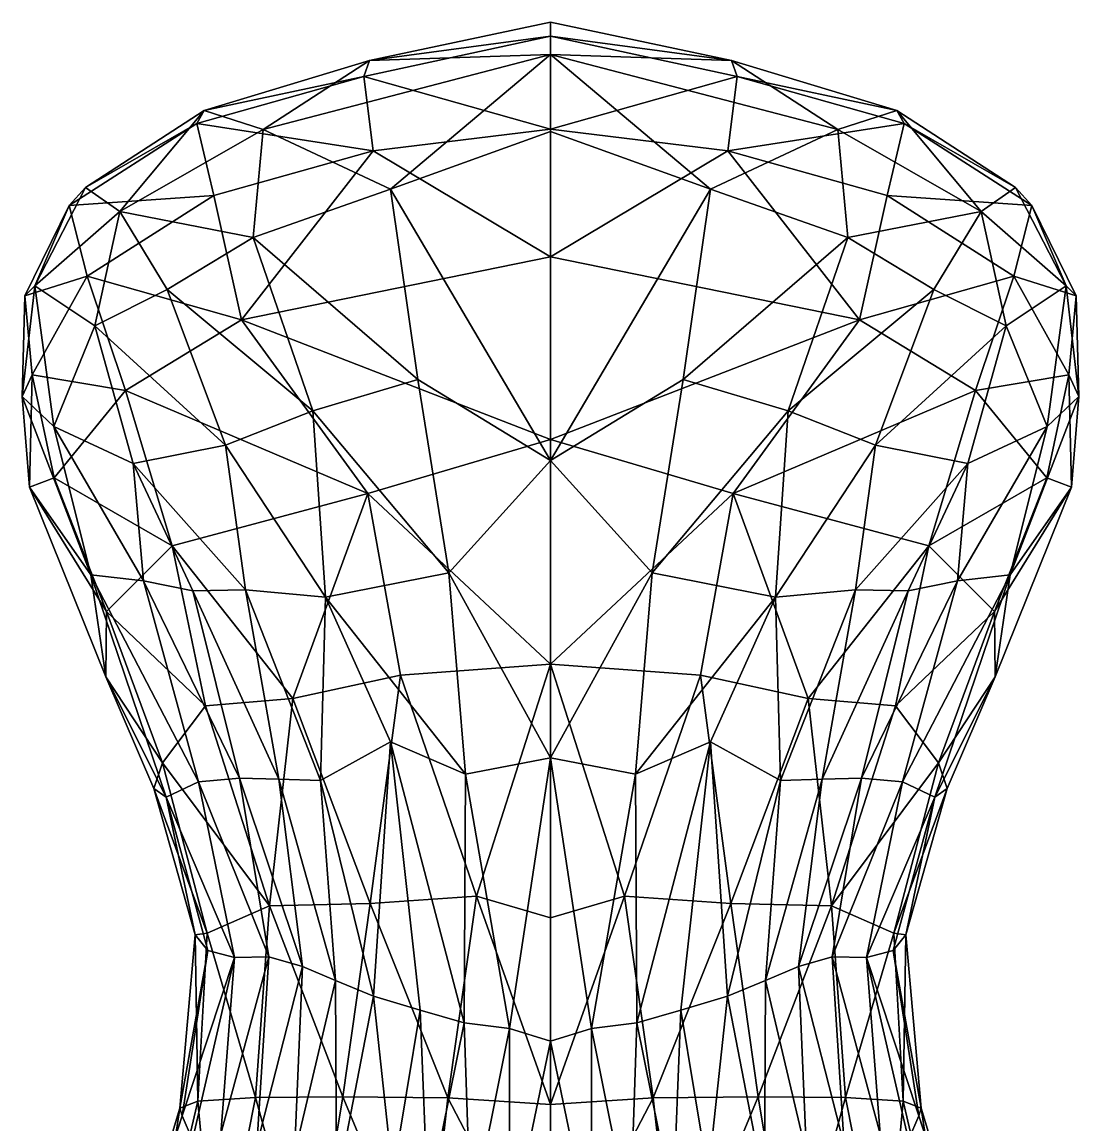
# Model space of a CAD drawing. Extents: x -0.4 to 0.4, y -0.75 to 1.84.
# Drawn here: x -0.239 to 0.239, y 1.341 to 1.841 of the extents above; entities that cross this region are included whole.
import ezdxf

# ---------------------------------------------------------------- set-up
doc = ezdxf.new("R2010")
doc.units = 0
doc.layers.add('MANATEE$$LWO', color=1, linetype='CONTINUOUS')

msp = doc.modelspace()

# ---------------------------------------------------------------- linework, layer by layer
at = {"layer": 'MANATEE$$LWO'}
for points in [[(0, 1.84062, -0.05217), (-0.08205, 1.82326, -0.05278), (0, 1.82592, -0.0281)], [(-0.08205, 1.82326, -0.05278), (0, 1.84062, -0.05217), (0, 1.83415, -0.0754)], [(0.08205, 1.82326, -0.05278), (0, 1.84062, -0.05217), (0, 1.82592, -0.0281)], [(0, 1.84062, -0.05217), (0.08205, 1.82326, -0.05278), (0, 1.83415, -0.0754)], [(0, 1.83415, -0.0754), (-0.08467, 1.81588, -0.07512), (-0.08205, 1.82326, -0.05278)], [(0, 1.79209, -0.08934), (-0.08467, 1.81588, -0.07512), (0, 1.83415, -0.0754)], [(0.08467, 1.81588, -0.07512), (0, 1.83415, -0.0754), (0.08205, 1.82326, -0.05278)], [(0.08467, 1.81588, -0.07512), (0, 1.79209, -0.08934), (0, 1.83415, -0.0754)], [(-0.07246, 1.76481, -0.00693), (0, 1.82592, -0.0281), (-0.13026, 1.79184, -0.03078)], [(-0.13026, 1.79184, -0.03078), (0, 1.82592, -0.0281), (-0.08205, 1.82326, -0.05278)], [(0, 1.79096, -0.00863), (0, 1.82592, -0.0281), (-0.07246, 1.76481, -0.00693)], [(0, 1.82592, -0.0281), (0.07246, 1.76481, -0.00693), (0.13026, 1.79184, -0.03078)], [(0, 1.82592, -0.0281), (0, 1.79096, -0.00863), (0.07246, 1.76481, -0.00693)], [(0, 1.82592, -0.0281), (0.13026, 1.79184, -0.03078), (0.08205, 1.82326, -0.05278)], [(-0.08205, 1.82326, -0.05278), (-0.15694, 1.80056, -0.0532), (-0.13026, 1.79184, -0.03078)], [(-0.15694, 1.80056, -0.0532), (-0.08205, 1.82326, -0.05278), (-0.08467, 1.81588, -0.07512)], [(0.15694, 1.80056, -0.0532), (0.08205, 1.82326, -0.05278), (0.13026, 1.79184, -0.03078)], [(0.08205, 1.82326, -0.05278), (0.15694, 1.80056, -0.0532), (0.08467, 1.81588, -0.07512)], [(-0.15694, 1.80056, -0.0532), (-0.08467, 1.81588, -0.07512), (-0.16025, 1.79468, -0.07494)], [(-0.16025, 1.79468, -0.07494), (-0.08467, 1.81588, -0.07512), (-0.08039, 1.7822, -0.08747)], [(0, 1.79209, -0.08934), (-0.08039, 1.7822, -0.08747), (-0.08467, 1.81588, -0.07512)], [(0.08039, 1.7822, -0.08747), (0, 1.79209, -0.08934), (0.08467, 1.81588, -0.07512)], [(0.08467, 1.81588, -0.07512), (0.16025, 1.79468, -0.07494), (0.08039, 1.7822, -0.08747)], [(0.08467, 1.81588, -0.07512), (0.15694, 1.80056, -0.0532), (0.16025, 1.79468, -0.07494)], [(-0.15694, 1.80056, -0.0532), (-0.21076, 1.76556, -0.05073), (-0.19519, 1.75472, -0.03118)], [(-0.21076, 1.76556, -0.05073), (-0.15694, 1.80056, -0.0532), (-0.16025, 1.79468, -0.07494)], [(-0.15694, 1.80056, -0.0532), (-0.19519, 1.75472, -0.03118), (-0.13026, 1.79184, -0.03078)], [(0.19519, 1.75472, -0.03118), (0.15694, 1.80056, -0.0532), (0.13026, 1.79184, -0.03078)], [(0.21076, 1.76556, -0.05073), (0.15694, 1.80056, -0.0532), (0.19519, 1.75472, -0.03118)], [(0.15694, 1.80056, -0.0532), (0.21076, 1.76556, -0.05073), (0.16025, 1.79468, -0.07494)], [(-0.16025, 1.79468, -0.07494), (-0.21819, 1.75738, -0.0739), (-0.21076, 1.76556, -0.05073)], [(-0.15254, 1.76192, -0.08714), (-0.21819, 1.75738, -0.0739), (-0.16025, 1.79468, -0.07494)], [(-0.1348, 1.74292, -0.0084), (-0.13026, 1.79184, -0.03078), (-0.19519, 1.75472, -0.03118)], [(-0.08039, 1.7822, -0.08747), (-0.15254, 1.76192, -0.08714), (-0.16025, 1.79468, -0.07494)], [(-0.13026, 1.79184, -0.03078), (-0.1348, 1.74292, -0.0084), (-0.07246, 1.76481, -0.00693)], [(-0.08039, 1.7822, -0.08747), (0, 1.79209, -0.08934), (0, 1.73411, -0.08308)], [(0, 1.64175, 0.04507), (0, 1.79096, -0.00863), (-0.07246, 1.76481, -0.00693)], [(0, 1.79209, -0.08934), (0.08039, 1.7822, -0.08747), (0, 1.73411, -0.08308)], [(0, 1.79096, -0.00863), (0, 1.64175, 0.04507), (0.07246, 1.76481, -0.00693)], [(0.1348, 1.74292, -0.0084), (0.13026, 1.79184, -0.03078), (0.07246, 1.76481, -0.00693)], [(0.15254, 1.76192, -0.08714), (0.08039, 1.7822, -0.08747), (0.16025, 1.79468, -0.07494)], [(0.13026, 1.79184, -0.03078), (0.1348, 1.74292, -0.0084), (0.19519, 1.75472, -0.03118)], [(0.21819, 1.75738, -0.0739), (0.15254, 1.76192, -0.08714), (0.16025, 1.79468, -0.07494)], [(0.21819, 1.75738, -0.0739), (0.16025, 1.79468, -0.07494), (0.21076, 1.76556, -0.05073)], [(-0.15254, 1.76192, -0.08714), (-0.08039, 1.7822, -0.08747), (-0.14, 1.70555, -0.08695)], [(0, 1.73411, -0.08308), (-0.14, 1.70555, -0.08695), (-0.08039, 1.7822, -0.08747)], [(0.14, 1.70555, -0.08695), (0, 1.73411, -0.08308), (0.08039, 1.7822, -0.08747)], [(0.08039, 1.7822, -0.08747), (0.15254, 1.76192, -0.08714), (0.14, 1.70555, -0.08695)], [(-0.23375, 1.72105, -0.04011), (-0.19519, 1.75472, -0.03118), (-0.21076, 1.76556, -0.05073)], [(-0.23375, 1.72105, -0.04011), (-0.21076, 1.76556, -0.05073), (-0.21819, 1.75738, -0.0739)], [(0.19519, 1.75472, -0.03118), (0.23375, 1.72105, -0.04011), (0.21076, 1.76556, -0.05073)], [(0.21076, 1.76556, -0.05073), (0.23375, 1.72105, -0.04011), (0.21819, 1.75738, -0.0739)], [(-0.15254, 1.76192, -0.08714), (-0.20993, 1.72546, -0.0827), (-0.21819, 1.75738, -0.0739)], [(-0.20993, 1.72546, -0.0827), (-0.15254, 1.76192, -0.08714), (-0.14, 1.70555, -0.08695)], [(-0.1348, 1.74292, -0.0084), (-0.06016, 1.67857, 0.02566), (-0.07246, 1.76481, -0.00693)], [(-0.07246, 1.76481, -0.00693), (-0.06016, 1.67857, 0.02566), (0, 1.64175, 0.04507)], [(0.06016, 1.67857, 0.02566), (0.07246, 1.76481, -0.00693), (0, 1.64175, 0.04507)], [(0.06016, 1.67857, 0.02566), (0.1348, 1.74292, -0.0084), (0.07246, 1.76481, -0.00693)], [(0.15254, 1.76192, -0.08714), (0.20993, 1.72546, -0.0827), (0.14, 1.70555, -0.08695)], [(0.20993, 1.72546, -0.0827), (0.15254, 1.76192, -0.08714), (0.21819, 1.75738, -0.0739)], [(-0.23375, 1.72105, -0.04011), (-0.21819, 1.75738, -0.0739), (-0.23818, 1.71654, -0.06624)], [(-0.23818, 1.71654, -0.06624), (-0.21819, 1.75738, -0.0739), (-0.20993, 1.72546, -0.0827)], [(0.21819, 1.75738, -0.0739), (0.23818, 1.71654, -0.06624), (0.20993, 1.72546, -0.0827)], [(0.21819, 1.75738, -0.0739), (0.23375, 1.72105, -0.04011), (0.23818, 1.71654, -0.06624)], [(-0.23375, 1.72105, -0.04011), (-0.20654, 1.70293, -0.02018), (-0.19519, 1.75472, -0.03118)], [(-0.1737, 1.71943, -0.01061), (-0.19519, 1.75472, -0.03118), (-0.20654, 1.70293, -0.02018)], [(-0.1348, 1.74292, -0.0084), (-0.19519, 1.75472, -0.03118), (-0.1737, 1.71943, -0.01061)], [(0.19519, 1.75472, -0.03118), (0.1348, 1.74292, -0.0084), (0.1737, 1.71943, -0.01061)], [(0.19519, 1.75472, -0.03118), (0.1737, 1.71943, -0.01061), (0.20654, 1.70293, -0.02018)], [(0.20654, 1.70293, -0.02018), (0.23375, 1.72105, -0.04011), (0.19519, 1.75472, -0.03118)], [(-0.10773, 1.66437, 0.02298), (-0.1348, 1.74292, -0.0084), (-0.1737, 1.71943, -0.01061)], [(-0.1348, 1.74292, -0.0084), (-0.10773, 1.66437, 0.02298), (-0.06016, 1.67857, 0.02566)], [(0.10773, 1.66437, 0.02298), (0.1348, 1.74292, -0.0084), (0.06016, 1.67857, 0.02566)], [(0.1348, 1.74292, -0.0084), (0.10773, 1.66437, 0.02298), (0.1737, 1.71943, -0.01061)], [(0, 1.6514, -0.07201), (-0.14, 1.70555, -0.08695), (0, 1.73411, -0.08308)], [(0.14, 1.70555, -0.08695), (0, 1.6514, -0.07201), (0, 1.73411, -0.08308)], [(-0.20993, 1.72546, -0.0827), (-0.23498, 1.68062, -0.06729), (-0.23818, 1.71654, -0.06624)], [(-0.23498, 1.68062, -0.06729), (-0.20993, 1.72546, -0.0827), (-0.19259, 1.67356, -0.08288)], [(-0.14, 1.70555, -0.08695), (-0.19259, 1.67356, -0.08288), (-0.20993, 1.72546, -0.0827)], [(0.19259, 1.67356, -0.08288), (0.14, 1.70555, -0.08695), (0.20993, 1.72546, -0.0827)], [(0.20993, 1.72546, -0.0827), (0.23498, 1.68062, -0.06729), (0.19259, 1.67356, -0.08288)], [(0.23498, 1.68062, -0.06729), (0.20993, 1.72546, -0.0827), (0.23818, 1.71654, -0.06624)], [(-0.23375, 1.72105, -0.04011), (-0.23818, 1.71654, -0.06624), (-0.23949, 1.67091, -0.04139)], [(-0.23375, 1.72105, -0.04011), (-0.23949, 1.67091, -0.04139), (-0.22509, 1.65722, -0.02037)], [(-0.20654, 1.70293, -0.02018), (-0.23375, 1.72105, -0.04011), (-0.22509, 1.65722, -0.02037)], [(0.23375, 1.72105, -0.04011), (0.20654, 1.70293, -0.02018), (0.22509, 1.65722, -0.02037)], [(0.23949, 1.67091, -0.04139), (0.23375, 1.72105, -0.04011), (0.22509, 1.65722, -0.02037)], [(0.23818, 1.71654, -0.06624), (0.23375, 1.72105, -0.04011), (0.23949, 1.67091, -0.04139)], [(-0.23498, 1.68062, -0.06729), (-0.23949, 1.67091, -0.04139), (-0.23818, 1.71654, -0.06624)], [(-0.20654, 1.70293, -0.02018), (-0.14734, 1.64871, 0.019), (-0.1737, 1.71943, -0.01061)], [(-0.1737, 1.71943, -0.01061), (-0.14734, 1.64871, 0.019), (-0.10773, 1.66437, 0.02298)], [(0.14734, 1.64871, 0.019), (0.1737, 1.71943, -0.01061), (0.10773, 1.66437, 0.02298)], [(0.14734, 1.64871, 0.019), (0.20654, 1.70293, -0.02018), (0.1737, 1.71943, -0.01061)], [(0.23949, 1.67091, -0.04139), (0.23498, 1.68062, -0.06729), (0.23818, 1.71654, -0.06624)], [(-0.08285, 1.6268, -0.07249), (-0.19259, 1.67356, -0.08288), (-0.14, 1.70555, -0.08695)], [(0, 1.6514, -0.07201), (-0.08285, 1.6268, -0.07249), (-0.14, 1.70555, -0.08695)], [(0.08285, 1.6268, -0.07249), (0, 1.6514, -0.07201), (0.14, 1.70555, -0.08695)], [(0.19259, 1.67356, -0.08288), (0.08285, 1.6268, -0.07249), (0.14, 1.70555, -0.08695)], [(-0.22509, 1.65722, -0.02037), (-0.18913, 1.64053, -0.00002), (-0.20654, 1.70293, -0.02018)], [(-0.20654, 1.70293, -0.02018), (-0.18913, 1.64053, -0.00002), (-0.14734, 1.64871, 0.019)], [(0.18913, 1.64053, -0.00002), (0.20654, 1.70293, -0.02018), (0.14734, 1.64871, 0.019)], [(0.18913, 1.64053, -0.00002), (0.22509, 1.65722, -0.02037), (0.20654, 1.70293, -0.02018)], [(-0.23498, 1.68062, -0.06729), (-0.2361, 1.62977, -0.0463), (-0.23949, 1.67091, -0.04139)], [(-0.2361, 1.62977, -0.0463), (-0.23498, 1.68062, -0.06729), (-0.22496, 1.63399, -0.06764)], [(-0.23498, 1.68062, -0.06729), (-0.19259, 1.67356, -0.08288), (-0.22496, 1.63399, -0.06764)], [(0.19259, 1.67356, -0.08288), (0.23498, 1.68062, -0.06729), (0.22496, 1.63399, -0.06764)], [(0.23498, 1.68062, -0.06729), (0.2361, 1.62977, -0.0463), (0.22496, 1.63399, -0.06764)], [(0.2361, 1.62977, -0.0463), (0.23498, 1.68062, -0.06729), (0.23949, 1.67091, -0.04139)], [(-0.04614, 1.59082, 0.05215), (-0.06016, 1.67857, 0.02566), (-0.10773, 1.66437, 0.02298)], [(0, 1.64175, 0.04507), (-0.06016, 1.67857, 0.02566), (-0.04614, 1.59082, 0.05215)], [(0.06016, 1.67857, 0.02566), (0, 1.64175, 0.04507), (0.04614, 1.59082, 0.05215)], [(0.06016, 1.67857, 0.02566), (0.04614, 1.59082, 0.05215), (0.10773, 1.66437, 0.02298)], [(-0.20833, 1.58992, -0.02086), (-0.23949, 1.67091, -0.04139), (-0.2361, 1.62977, -0.0463)], [(-0.22509, 1.65722, -0.02037), (-0.23949, 1.67091, -0.04139), (-0.20833, 1.58992, -0.02086)], [(-0.22496, 1.63399, -0.06764), (-0.19259, 1.67356, -0.08288), (-0.1715, 1.60307, -0.07261)], [(-0.08285, 1.6268, -0.07249), (-0.1715, 1.60307, -0.07261), (-0.19259, 1.67356, -0.08288)], [(0.1715, 1.60307, -0.07261), (0.08285, 1.6268, -0.07249), (0.19259, 1.67356, -0.08288)], [(0.19259, 1.67356, -0.08288), (0.22496, 1.63399, -0.06764), (0.1715, 1.60307, -0.07261)], [(0.23949, 1.67091, -0.04139), (0.20833, 1.58992, -0.02086), (0.2361, 1.62977, -0.0463)], [(0.23949, 1.67091, -0.04139), (0.22509, 1.65722, -0.02037), (0.20833, 1.58992, -0.02086)], [(-0.10195, 1.57987, 0.0402), (-0.10773, 1.66437, 0.02298), (-0.14734, 1.64871, 0.019)], [(-0.10773, 1.66437, 0.02298), (-0.10195, 1.57987, 0.0402), (-0.04614, 1.59082, 0.05215)], [(0.10195, 1.57987, 0.0402), (0.10773, 1.66437, 0.02298), (0.04614, 1.59082, 0.05215)], [(0.10773, 1.66437, 0.02298), (0.10195, 1.57987, 0.0402), (0.14734, 1.64871, 0.019)], [(-0.18452, 1.58733, -0.00079), (-0.18913, 1.64053, -0.00002), (-0.22509, 1.65722, -0.02037)], [(-0.20833, 1.58992, -0.02086), (-0.18452, 1.58733, -0.00079), (-0.22509, 1.65722, -0.02037)], [(0.18913, 1.64053, -0.00002), (0.18452, 1.58733, -0.00079), (0.22509, 1.65722, -0.02037)], [(0.18452, 1.58733, -0.00079), (0.20833, 1.58992, -0.02086), (0.22509, 1.65722, -0.02037)], [(0, 1.6514, -0.07201), (0, 1.54953, -0.06253), (-0.08285, 1.6268, -0.07249)], [(0, 1.54953, -0.06253), (0, 1.6514, -0.07201), (0.08285, 1.6268, -0.07249)], [(-0.13816, 1.58319, 0.02524), (-0.14734, 1.64871, 0.019), (-0.18913, 1.64053, -0.00002)], [(-0.13816, 1.58319, 0.02524), (-0.10195, 1.57987, 0.0402), (-0.14734, 1.64871, 0.019)], [(0.10195, 1.57987, 0.0402), (0.13816, 1.58319, 0.02524), (0.14734, 1.64871, 0.019)], [(0.14734, 1.64871, 0.019), (0.13816, 1.58319, 0.02524), (0.18913, 1.64053, -0.00002)], [(-0.18452, 1.58733, -0.00079), (-0.16208, 1.58278, 0.0126), (-0.18913, 1.64053, -0.00002)], [(-0.16208, 1.58278, 0.0126), (-0.13816, 1.58319, 0.02524), (-0.18913, 1.64053, -0.00002)], [(0, 1.50694, 0.08635), (0, 1.64175, 0.04507), (-0.04614, 1.59082, 0.05215)], [(0, 1.64175, 0.04507), (0, 1.50694, 0.08635), (0.04614, 1.59082, 0.05215)], [(0.13816, 1.58319, 0.02524), (0.16208, 1.58278, 0.0126), (0.18913, 1.64053, -0.00002)], [(0.16208, 1.58278, 0.0126), (0.18452, 1.58733, -0.00079), (0.18913, 1.64053, -0.00002)], [(-0.20119, 1.57332, -0.05577), (-0.2361, 1.62977, -0.0463), (-0.22496, 1.63399, -0.06764)], [(-0.1715, 1.60307, -0.07261), (-0.20119, 1.57332, -0.05577), (-0.22496, 1.63399, -0.06764)], [(0.20119, 1.57332, -0.05577), (0.1715, 1.60307, -0.07261), (0.22496, 1.63399, -0.06764)], [(0.2361, 1.62977, -0.0463), (0.20119, 1.57332, -0.05577), (0.22496, 1.63399, -0.06764)], [(-0.20833, 1.58992, -0.02086), (-0.2361, 1.62977, -0.0463), (-0.20148, 1.54374, -0.03833)], [(-0.20119, 1.57332, -0.05577), (-0.20148, 1.54374, -0.03833), (-0.2361, 1.62977, -0.0463)], [(-0.1715, 1.60307, -0.07261), (-0.08285, 1.6268, -0.07249), (-0.11672, 1.53393, -0.06274)], [(-0.08285, 1.6268, -0.07249), (-0.06803, 1.54444, -0.06086), (-0.11672, 1.53393, -0.06274)], [(0, 1.54953, -0.06253), (-0.06803, 1.54444, -0.06086), (-0.08285, 1.6268, -0.07249)], [(0.06803, 1.54444, -0.06086), (0, 1.54953, -0.06253), (0.08285, 1.6268, -0.07249)], [(0.06803, 1.54444, -0.06086), (0.08285, 1.6268, -0.07249), (0.11672, 1.53393, -0.06274)], [(0.08285, 1.6268, -0.07249), (0.1715, 1.60307, -0.07261), (0.11672, 1.53393, -0.06274)], [(0.20148, 1.54374, -0.03833), (0.20119, 1.57332, -0.05577), (0.2361, 1.62977, -0.0463)], [(0.2361, 1.62977, -0.0463), (0.20833, 1.58992, -0.02086), (0.20148, 1.54374, -0.03833)], [(-0.20119, 1.57332, -0.05577), (-0.1715, 1.60307, -0.07261), (-0.15643, 1.53052, -0.06096)], [(-0.11672, 1.53393, -0.06274), (-0.15643, 1.53052, -0.06096), (-0.1715, 1.60307, -0.07261)], [(0.15643, 1.53052, -0.06096), (0.11672, 1.53393, -0.06274), (0.1715, 1.60307, -0.07261)], [(0.1715, 1.60307, -0.07261), (0.20119, 1.57332, -0.05577), (0.15643, 1.53052, -0.06096)], [(-0.10195, 1.57987, 0.0402), (-0.03848, 1.49961, 0.07959), (-0.04614, 1.59082, 0.05215)], [(-0.04614, 1.59082, 0.05215), (-0.03848, 1.49961, 0.07959), (0, 1.50694, 0.08635)], [(0.03848, 1.49961, 0.07959), (0.04614, 1.59082, 0.05215), (0, 1.50694, 0.08635)], [(0.03848, 1.49961, 0.07959), (0.10195, 1.57987, 0.0402), (0.04614, 1.59082, 0.05215)], [(-0.20148, 1.54374, -0.03833), (-0.17425, 1.48914, -0.00554), (-0.20833, 1.58992, -0.02086)], [(-0.18452, 1.58733, -0.00079), (-0.20833, 1.58992, -0.02086), (-0.15959, 1.49612, 0.01201)], [(-0.17425, 1.48914, -0.00554), (-0.15959, 1.49612, 0.01201), (-0.20833, 1.58992, -0.02086)], [(-0.16208, 1.58278, 0.0126), (-0.18452, 1.58733, -0.00079), (-0.14097, 1.49785, 0.02681)], [(-0.18452, 1.58733, -0.00079), (-0.15959, 1.49612, 0.01201), (-0.14097, 1.49785, 0.02681)], [(0.18452, 1.58733, -0.00079), (0.16208, 1.58278, 0.0126), (0.14097, 1.49785, 0.02681)], [(0.15959, 1.49612, 0.01201), (0.18452, 1.58733, -0.00079), (0.14097, 1.49785, 0.02681)], [(0.20833, 1.58992, -0.02086), (0.18452, 1.58733, -0.00079), (0.15959, 1.49612, 0.01201)], [(0.15959, 1.49612, 0.01201), (0.17425, 1.48914, -0.00554), (0.20833, 1.58992, -0.02086)], [(0.17425, 1.48914, -0.00554), (0.20148, 1.54374, -0.03833), (0.20833, 1.58992, -0.02086)], [(-0.13816, 1.58319, 0.02524), (-0.16208, 1.58278, 0.0126), (-0.12313, 1.49735, 0.04086)], [(-0.14097, 1.49785, 0.02681), (-0.12313, 1.49735, 0.04086), (-0.16208, 1.58278, 0.0126)], [(-0.10195, 1.57987, 0.0402), (-0.13816, 1.58319, 0.02524), (-0.10429, 1.49675, 0.05325)], [(-0.13816, 1.58319, 0.02524), (-0.12313, 1.49735, 0.04086), (-0.10429, 1.49675, 0.05325)], [(0.13816, 1.58319, 0.02524), (0.10195, 1.57987, 0.0402), (0.10429, 1.49675, 0.05325)], [(0.12313, 1.49735, 0.04086), (0.13816, 1.58319, 0.02524), (0.10429, 1.49675, 0.05325)], [(0.16208, 1.58278, 0.0126), (0.13816, 1.58319, 0.02524), (0.12313, 1.49735, 0.04086)], [(0.12313, 1.49735, 0.04086), (0.14097, 1.49785, 0.02681), (0.16208, 1.58278, 0.0126)], [(-0.10429, 1.49675, 0.05325), (-0.07248, 1.51425, 0.0662), (-0.10195, 1.57987, 0.0402)], [(-0.10195, 1.57987, 0.0402), (-0.07248, 1.51425, 0.0662), (-0.03848, 1.49961, 0.07959)], [(0.07248, 1.51425, 0.0662), (0.10195, 1.57987, 0.0402), (0.03848, 1.49961, 0.07959)], [(0.07248, 1.51425, 0.0662), (0.10429, 1.49675, 0.05325), (0.10195, 1.57987, 0.0402)], [(-0.20148, 1.54374, -0.03833), (-0.20119, 1.57332, -0.05577), (-0.17591, 1.50467, -0.04526)], [(-0.20119, 1.57332, -0.05577), (-0.15643, 1.53052, -0.06096), (-0.17591, 1.50467, -0.04526)], [(0.15643, 1.53052, -0.06096), (0.20119, 1.57332, -0.05577), (0.17591, 1.50467, -0.04526)], [(0.20119, 1.57332, -0.05577), (0.20148, 1.54374, -0.03833), (0.17591, 1.50467, -0.04526)], [(-0.03355, 1.44429, -0.05349), (-0.06803, 1.54444, -0.06086), (0, 1.54953, -0.06253)], [(0, 1.54953, -0.06253), (0, 1.43445, -0.04367), (-0.03355, 1.44429, -0.05349)], [(0, 1.43445, -0.04367), (0, 1.54953, -0.06253), (0.03355, 1.44429, -0.05349)], [(0.06803, 1.54444, -0.06086), (0.03355, 1.44429, -0.05349), (0, 1.54953, -0.06253)], [(-0.17425, 1.48914, -0.00554), (-0.20148, 1.54374, -0.03833), (-0.17982, 1.49314, -0.02621)], [(-0.17591, 1.50467, -0.04526), (-0.17982, 1.49314, -0.02621), (-0.20148, 1.54374, -0.03833)], [(-0.08171, 1.44088, -0.0514), (-0.11672, 1.53393, -0.06274), (-0.06803, 1.54444, -0.06086)], [(-0.08171, 1.44088, -0.0514), (-0.06803, 1.54444, -0.06086), (-0.03355, 1.44429, -0.05349)], [(0.06803, 1.54444, -0.06086), (0.08171, 1.44088, -0.0514), (0.03355, 1.44429, -0.05349)], [(0.11672, 1.53393, -0.06274), (0.08171, 1.44088, -0.0514), (0.06803, 1.54444, -0.06086)], [(0.20148, 1.54374, -0.03833), (0.17425, 1.48914, -0.00554), (0.17982, 1.49314, -0.02621)], [(0.17982, 1.49314, -0.02621), (0.17591, 1.50467, -0.04526), (0.20148, 1.54374, -0.03833)], [(-0.17591, 1.50467, -0.04526), (-0.15643, 1.53052, -0.06096), (-0.12737, 1.43996, -0.0474)], [(-0.12737, 1.43996, -0.0474), (-0.15643, 1.53052, -0.06096), (-0.11672, 1.53393, -0.06274)], [(-0.11672, 1.53393, -0.06274), (-0.08171, 1.44088, -0.0514), (-0.12737, 1.43996, -0.0474)], [(0.08171, 1.44088, -0.0514), (0.11672, 1.53393, -0.06274), (0.12737, 1.43996, -0.0474)], [(0.15643, 1.53052, -0.06096), (0.12737, 1.43996, -0.0474), (0.11672, 1.53393, -0.06274)], [(0.15643, 1.53052, -0.06096), (0.17591, 1.50467, -0.04526), (0.12737, 1.43996, -0.0474)], [(-0.08021, 1.39892, 0.0772), (-0.07248, 1.51425, 0.0662), (-0.10429, 1.49675, 0.05325)], [(-0.08021, 1.39892, 0.0772), (-0.05905, 1.39262, 0.09171), (-0.07248, 1.51425, 0.0662)], [(-0.0392, 1.38684, 0.10155), (-0.03848, 1.49961, 0.07959), (-0.07248, 1.51425, 0.0662)], [(-0.05905, 1.39262, 0.09171), (-0.0392, 1.38684, 0.10155), (-0.07248, 1.51425, 0.0662)], [(0.03848, 1.49961, 0.07959), (0.0392, 1.38684, 0.10155), (0.07248, 1.51425, 0.0662)], [(0.0392, 1.38684, 0.10155), (0.05905, 1.39262, 0.09171), (0.07248, 1.51425, 0.0662)], [(0.05905, 1.39262, 0.09171), (0.08021, 1.39892, 0.0772), (0.07248, 1.51425, 0.0662)], [(0.07248, 1.51425, 0.0662), (0.08021, 1.39892, 0.0772), (0.10429, 1.49675, 0.05325)], [(0, 1.50694, 0.08635), (-0.03848, 1.49961, 0.07959), (-0.01858, 1.38425, 0.11158)], [(-0.01858, 1.38425, 0.11158), (0, 1.37857, 0.10949), (0, 1.50694, 0.08635)], [(0, 1.37857, 0.10949), (0.01858, 1.38425, 0.11158), (0, 1.50694, 0.08635)], [(0.03848, 1.49961, 0.07959), (0, 1.50694, 0.08635), (0.01858, 1.38425, 0.11158)], [(-0.15563, 1.42749, -0.03691), (-0.17982, 1.49314, -0.02621), (-0.17591, 1.50467, -0.04526)], [(-0.12737, 1.43996, -0.0474), (-0.15563, 1.42749, -0.03691), (-0.17591, 1.50467, -0.04526)], [(0.15563, 1.42749, -0.03691), (0.12737, 1.43996, -0.0474), (0.17591, 1.50467, -0.04526)], [(0.17982, 1.49314, -0.02621), (0.15563, 1.42749, -0.03691), (0.17591, 1.50467, -0.04526)], [(-0.1432, 1.41652, 0.00772), (-0.15959, 1.49612, 0.01201), (-0.17425, 1.48914, -0.00554)], [(-0.14097, 1.49785, 0.02681), (-0.15959, 1.49612, 0.01201), (-0.12769, 1.4168, 0.02893)], [(-0.1432, 1.41652, 0.00772), (-0.12769, 1.4168, 0.02893), (-0.15959, 1.49612, 0.01201)], [(-0.11247, 1.41242, 0.04566), (-0.12313, 1.49735, 0.04086), (-0.14097, 1.49785, 0.02681)], [(-0.12769, 1.4168, 0.02893), (-0.11247, 1.41242, 0.04566), (-0.14097, 1.49785, 0.02681)], [(-0.11247, 1.41242, 0.04566), (-0.09751, 1.40611, 0.06157), (-0.12313, 1.49735, 0.04086)], [(-0.10429, 1.49675, 0.05325), (-0.12313, 1.49735, 0.04086), (-0.09751, 1.40611, 0.06157)], [(-0.09751, 1.40611, 0.06157), (-0.08021, 1.39892, 0.0772), (-0.10429, 1.49675, 0.05325)], [(-0.0392, 1.38684, 0.10155), (-0.01858, 1.38425, 0.11158), (-0.03848, 1.49961, 0.07959)], [(0.01858, 1.38425, 0.11158), (0.0392, 1.38684, 0.10155), (0.03848, 1.49961, 0.07959)], [(0.08021, 1.39892, 0.0772), (0.09751, 1.40611, 0.06157), (0.10429, 1.49675, 0.05325)], [(0.09751, 1.40611, 0.06157), (0.11247, 1.41242, 0.04566), (0.12313, 1.49735, 0.04086)], [(0.12313, 1.49735, 0.04086), (0.10429, 1.49675, 0.05325), (0.09751, 1.40611, 0.06157)], [(0.12313, 1.49735, 0.04086), (0.11247, 1.41242, 0.04566), (0.14097, 1.49785, 0.02681)], [(0.11247, 1.41242, 0.04566), (0.12769, 1.4168, 0.02893), (0.14097, 1.49785, 0.02681)], [(0.15959, 1.49612, 0.01201), (0.14097, 1.49785, 0.02681), (0.12769, 1.4168, 0.02893)], [(0.12769, 1.4168, 0.02893), (0.1432, 1.41652, 0.00772), (0.15959, 1.49612, 0.01201)], [(0.15959, 1.49612, 0.01201), (0.1432, 1.41652, 0.00772), (0.17425, 1.48914, -0.00554)], [(-0.17425, 1.48914, -0.00554), (-0.17982, 1.49314, -0.02621), (-0.161, 1.42671, -0.02322)], [(-0.15563, 1.42749, -0.03691), (-0.161, 1.42671, -0.02322), (-0.17982, 1.49314, -0.02621)], [(0.161, 1.42671, -0.02322), (0.15563, 1.42749, -0.03691), (0.17982, 1.49314, -0.02621)], [(0.17982, 1.49314, -0.02621), (0.17425, 1.48914, -0.00554), (0.161, 1.42671, -0.02322)], [(-0.15529, 1.41964, -0.00945), (-0.1432, 1.41652, 0.00772), (-0.17425, 1.48914, -0.00554)], [(-0.161, 1.42671, -0.02322), (-0.15529, 1.41964, -0.00945), (-0.17425, 1.48914, -0.00554)], [(0.1432, 1.41652, 0.00772), (0.15529, 1.41964, -0.00945), (0.17425, 1.48914, -0.00554)], [(0.15529, 1.41964, -0.00945), (0.161, 1.42671, -0.02322), (0.17425, 1.48914, -0.00554)], [(-0.12737, 1.43996, -0.0474), (-0.08171, 1.44088, -0.0514), (-0.09412, 1.35331, -0.06073)], [(-0.08171, 1.44088, -0.0514), (-0.04656, 1.35289, -0.06362), (-0.09412, 1.35331, -0.06073)], [(-0.08171, 1.44088, -0.0514), (-0.03355, 1.44429, -0.05349), (-0.04656, 1.35289, -0.06362)], [(0, 1.3498, -0.0614), (-0.04656, 1.35289, -0.06362), (-0.03355, 1.44429, -0.05349)], [(-0.03355, 1.44429, -0.05349), (0, 1.43445, -0.04367), (0, 1.3498, -0.0614)], [(0, 1.43445, -0.04367), (0.03355, 1.44429, -0.05349), (0, 1.3498, -0.0614)], [(0.04656, 1.35289, -0.06362), (0, 1.3498, -0.0614), (0.03355, 1.44429, -0.05349)], [(0.03355, 1.44429, -0.05349), (0.08171, 1.44088, -0.0514), (0.04656, 1.35289, -0.06362)], [(0.04656, 1.35289, -0.06362), (0.08171, 1.44088, -0.0514), (0.09412, 1.35331, -0.06073)], [(0.08171, 1.44088, -0.0514), (0.12737, 1.43996, -0.0474), (0.09412, 1.35331, -0.06073)], [(-0.15563, 1.42749, -0.03691), (-0.12737, 1.43996, -0.0474), (-0.13363, 1.35294, -0.05422)], [(-0.09412, 1.35331, -0.06073), (-0.13363, 1.35294, -0.05422), (-0.12737, 1.43996, -0.0474)], [(0.13363, 1.35294, -0.05422), (0.09412, 1.35331, -0.06073), (0.12737, 1.43996, -0.0474)], [(0.12737, 1.43996, -0.0474), (0.15563, 1.42749, -0.03691), (0.13363, 1.35294, -0.05422)], [(-0.15529, 1.41964, -0.00945), (-0.161, 1.42671, -0.02322), (-0.16803, 1.3482, -0.02458)], [(-0.15982, 1.35136, -0.03962), (-0.16803, 1.3482, -0.02458), (-0.161, 1.42671, -0.02322)], [(-0.161, 1.42671, -0.02322), (-0.15563, 1.42749, -0.03691), (-0.15982, 1.35136, -0.03962)], [(-0.15563, 1.42749, -0.03691), (-0.13363, 1.35294, -0.05422), (-0.15982, 1.35136, -0.03962)], [(0.13363, 1.35294, -0.05422), (0.15563, 1.42749, -0.03691), (0.15982, 1.35136, -0.03962)], [(0.161, 1.42671, -0.02322), (0.15529, 1.41964, -0.00945), (0.16803, 1.3482, -0.02458)], [(0.15563, 1.42749, -0.03691), (0.161, 1.42671, -0.02322), (0.15982, 1.35136, -0.03962)], [(0.16803, 1.3482, -0.02458), (0.15982, 1.35136, -0.03962), (0.161, 1.42671, -0.02322)], [(-0.15529, 1.41964, -0.00945), (-0.16803, 1.3482, -0.02458), (-0.16689, 1.34465, -0.00598)], [(-0.1432, 1.41652, 0.00772), (-0.15529, 1.41964, -0.00945), (-0.16689, 1.34465, -0.00598)], [(-0.16689, 1.34465, -0.00598), (-0.16232, 1.33379, 0.01166), (-0.1432, 1.41652, 0.00772)], [(-0.1432, 1.41652, 0.00772), (-0.16232, 1.33379, 0.01166), (-0.14944, 1.33644, 0.03175)], [(-0.12769, 1.4168, 0.02893), (-0.1432, 1.41652, 0.00772), (-0.14944, 1.33644, 0.03175)], [(-0.14944, 1.33644, 0.03175), (-0.13314, 1.33136, 0.05311), (-0.12769, 1.4168, 0.02893)], [(-0.11247, 1.41242, 0.04566), (-0.12769, 1.4168, 0.02893), (-0.13314, 1.33136, 0.05311)], [(0.12769, 1.4168, 0.02893), (0.11247, 1.41242, 0.04566), (0.13314, 1.33136, 0.05311)], [(0.1432, 1.41652, 0.00772), (0.12769, 1.4168, 0.02893), (0.14944, 1.33644, 0.03175)], [(0.13314, 1.33136, 0.05311), (0.14944, 1.33644, 0.03175), (0.12769, 1.4168, 0.02893)], [(0.15529, 1.41964, -0.00945), (0.1432, 1.41652, 0.00772), (0.16689, 1.34465, -0.00598)], [(0.16232, 1.33379, 0.01166), (0.1432, 1.41652, 0.00772), (0.14944, 1.33644, 0.03175)], [(0.16232, 1.33379, 0.01166), (0.16689, 1.34465, -0.00598), (0.1432, 1.41652, 0.00772)], [(0.16803, 1.3482, -0.02458), (0.15529, 1.41964, -0.00945), (0.16689, 1.34465, -0.00598)], [(-0.11247, 1.41242, 0.04566), (-0.13314, 1.33136, 0.05311), (-0.11603, 1.32735, 0.07499)], [(-0.09751, 1.40611, 0.06157), (-0.11247, 1.41242, 0.04566), (-0.11603, 1.32735, 0.07499)], [(0.11247, 1.41242, 0.04566), (0.09751, 1.40611, 0.06157), (0.11603, 1.32735, 0.07499)], [(0.13314, 1.33136, 0.05311), (0.11247, 1.41242, 0.04566), (0.11603, 1.32735, 0.07499)], [(-0.11603, 1.32735, 0.07499), (-0.09705, 1.31239, 0.10282), (-0.09751, 1.40611, 0.06157)], [(-0.08021, 1.39892, 0.0772), (-0.09751, 1.40611, 0.06157), (-0.09705, 1.31239, 0.10282)], [(0.09751, 1.40611, 0.06157), (0.08021, 1.39892, 0.0772), (0.09705, 1.31239, 0.10282)], [(0.09705, 1.31239, 0.10282), (0.11603, 1.32735, 0.07499), (0.09751, 1.40611, 0.06157)], [(-0.08021, 1.39892, 0.0772), (-0.09705, 1.31239, 0.10282), (-0.07141, 1.31762, 0.11451)], [(-0.05905, 1.39262, 0.09171), (-0.08021, 1.39892, 0.0772), (-0.07141, 1.31762, 0.11451)], [(0.08021, 1.39892, 0.0772), (0.05905, 1.39262, 0.09171), (0.07141, 1.31762, 0.11451)], [(0.09705, 1.31239, 0.10282), (0.08021, 1.39892, 0.0772), (0.07141, 1.31762, 0.11451)], [(-0.07141, 1.31762, 0.11451), (-0.0556, 1.30525, 0.13225), (-0.05905, 1.39262, 0.09171)], [(-0.0392, 1.38684, 0.10155), (-0.05905, 1.39262, 0.09171), (-0.0556, 1.30525, 0.13225)], [(0.05905, 1.39262, 0.09171), (0.0392, 1.38684, 0.10155), (0.0556, 1.30525, 0.13225)], [(0.0556, 1.30525, 0.13225), (0.07141, 1.31762, 0.11451), (0.05905, 1.39262, 0.09171)], [(-0.0392, 1.38684, 0.10155), (-0.0556, 1.30525, 0.13225), (-0.03617, 1.29676, 0.14625)], [(-0.01858, 1.38425, 0.11158), (-0.0392, 1.38684, 0.10155), (-0.03617, 1.29676, 0.14625)], [(0.0392, 1.38684, 0.10155), (0.01858, 1.38425, 0.11158), (0.03617, 1.29676, 0.14625)], [(0.0556, 1.30525, 0.13225), (0.0392, 1.38684, 0.10155), (0.03617, 1.29676, 0.14625)], [(-0.03617, 1.29676, 0.14625), (-0.01862, 1.28904, 0.15552), (-0.01858, 1.38425, 0.11158)], [(0, 1.37857, 0.10949), (-0.01858, 1.38425, 0.11158), (-0.01862, 1.28904, 0.15552)], [(0.01858, 1.38425, 0.11158), (0, 1.37857, 0.10949), (0.01862, 1.28904, 0.15552)], [(0.01862, 1.28904, 0.15552), (0.03617, 1.29676, 0.14625), (0.01858, 1.38425, 0.11158)], [(0, 1.37857, 0.10949), (-0.01862, 1.28904, 0.15552), (0, 1.28215, 0.15933)], [(0.01862, 1.28904, 0.15552), (0, 1.37857, 0.10949), (0, 1.28215, 0.15933)], [(-0.18152, 1.25818, -0.05259), (-0.16803, 1.3482, -0.02458), (-0.15982, 1.35136, -0.03962)], [(-0.15161, 1.26234, -0.06729), (-0.18152, 1.25818, -0.05259), (-0.15982, 1.35136, -0.03962)], [(-0.15982, 1.35136, -0.03962), (-0.13363, 1.35294, -0.05422), (-0.15161, 1.26234, -0.06729)], [(-0.10888, 1.2638, -0.07733), (-0.15161, 1.26234, -0.06729), (-0.13363, 1.35294, -0.05422)], [(-0.10888, 1.2638, -0.07733), (-0.13363, 1.35294, -0.05422), (-0.09412, 1.35331, -0.06073)], [(-0.05656, 1.26302, -0.08425), (-0.10888, 1.2638, -0.07733), (-0.09412, 1.35331, -0.06073)], [(-0.09412, 1.35331, -0.06073), (-0.04656, 1.35289, -0.06362), (-0.05656, 1.26302, -0.08425)], [(0, 1.26352, -0.08919), (-0.05656, 1.26302, -0.08425), (-0.04656, 1.35289, -0.06362)], [(0, 1.26352, -0.08919), (-0.04656, 1.35289, -0.06362), (0, 1.3498, -0.0614)], [(0.05656, 1.26302, -0.08425), (0, 1.26352, -0.08919), (0.04656, 1.35289, -0.06362)], [(0.04656, 1.35289, -0.06362), (0, 1.26352, -0.08919), (0, 1.3498, -0.0614)], [(0.04656, 1.35289, -0.06362), (0.09412, 1.35331, -0.06073), (0.05656, 1.26302, -0.08425)], [(0.10888, 1.2638, -0.07733), (0.05656, 1.26302, -0.08425), (0.09412, 1.35331, -0.06073)], [(0.13363, 1.35294, -0.05422), (0.10888, 1.2638, -0.07733), (0.09412, 1.35331, -0.06073)], [(0.15161, 1.26234, -0.06729), (0.10888, 1.2638, -0.07733), (0.13363, 1.35294, -0.05422)], [(0.13363, 1.35294, -0.05422), (0.15982, 1.35136, -0.03962), (0.15161, 1.26234, -0.06729)], [(0.18152, 1.25818, -0.05259), (0.15161, 1.26234, -0.06729), (0.15982, 1.35136, -0.03962)], [(0.16803, 1.3482, -0.02458), (0.18152, 1.25818, -0.05259), (0.15982, 1.35136, -0.03962)], [(-0.18152, 1.25818, -0.05259), (-0.19705, 1.25178, -0.03194), (-0.16803, 1.3482, -0.02458)], [(-0.16689, 1.34465, -0.00598), (-0.16803, 1.3482, -0.02458), (-0.19705, 1.25178, -0.03194)], [(0.16803, 1.3482, -0.02458), (0.16689, 1.34465, -0.00598), (0.19705, 1.25178, -0.03194)], [(0.19705, 1.25178, -0.03194), (0.18152, 1.25818, -0.05259), (0.16803, 1.3482, -0.02458)], [(-0.20034, 1.24455, -0.00707), (-0.16232, 1.33379, 0.01166), (-0.16689, 1.34465, -0.00598)], [(-0.19705, 1.25178, -0.03194), (-0.20034, 1.24455, -0.00707), (-0.16689, 1.34465, -0.00598)], [(0.16232, 1.33379, 0.01166), (0.20034, 1.24455, -0.00707), (0.16689, 1.34465, -0.00598)], [(0.20034, 1.24455, -0.00707), (0.19705, 1.25178, -0.03194), (0.16689, 1.34465, -0.00598)]]:
    msp.add_3dface(points, dxfattribs=at)

doc.saveas('drawing.dxf')
